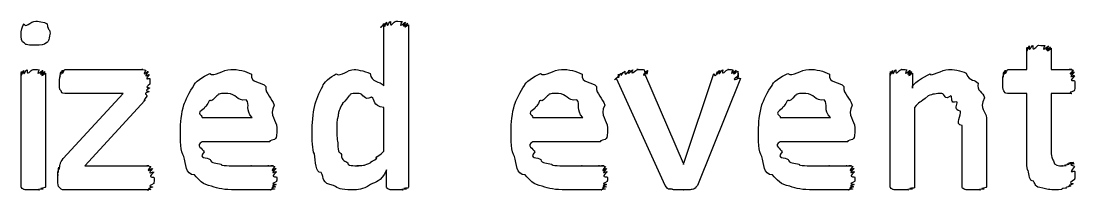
# Model space of a CAD drawing. Header units: millimetres. Extents: x 0 to 216, y 0 to 279.
# Drawn here: x 55.22 to 70.66, y 29.23 to 31.69 of the extents above; entities that cross this region are included whole.
import ezdxf

# ---------------------------------------------------------------- set-up
doc = ezdxf.new("R2010")
doc.units = ezdxf.units.MM
doc.layers.get('0').update_dxf_attribs({"linetype": 'CONTINUOUS'})

msp = doc.modelspace()

# ---------------------------------------------------------------- linework, layer by layer
at = {"color": 0}
for p, q in [((55.6465, 31.5185), (55.6465, 31.5185)), ((60.5384, 30.7468), (60.5384, 31.6398)), ((60.8969, 31.6398), (60.8969, 29.2806)), ((69.9548, 30.9893), (69.9548, 31.298)), ((70.3132, 31.298), (70.3132, 30.9893)), ((55.2221, 29.2806), (55.2221, 30.9342)), ((55.5805, 30.9342), (55.5805, 29.2806)), ((55.8641, 30.9893), (57.0054, 30.9893)), ((64.3544, 30.9287), (64.922, 29.6168)), ((64.9333, 29.6168), (65.3687, 30.9287)), ((65.7271, 30.9342), (65.7271, 30.9342)), ((67.9538, 29.2806), (67.9538, 30.9342)), ((68.2791, 30.9342), (68.2791, 30.7137)), ((69.6793, 30.9893), (69.9548, 30.9893)), ((70.3132, 30.9893), (70.6162, 30.9893)), ((57.1101, 30.8515), (57.1101, 30.7744)), ((64.6575, 29.2916), (63.9466, 30.8571)), ((65.7599, 30.8571), (65.1316, 29.2916)), ((55.8366, 29.6829), (56.7186, 30.6366)), ((56.7186, 30.6366), (55.8641, 30.6366)), ((69.9548, 30.6366), (69.6736, 30.6366)), ((69.9548, 29.7436), (69.9548, 30.6366)), ((70.6162, 30.6366), (70.3132, 30.6366)), ((70.3132, 30.6366), (70.3132, 29.8649)), ((57.0329, 30.5318), (56.1566, 29.5782)), ((60.5384, 29.7932), (60.5384, 30.4326)), ((68.3122, 30.4326), (68.3122, 29.2806)), ((57.8764, 30.2838), (58.6094, 30.2838)), ((62.72, 30.2838), (63.4531, 30.2838)), ((66.3444, 30.2838), (67.0775, 30.2838)), ((69.3649, 30.2727), (69.3649, 29.2806)), ((58.9675, 30.1349), (58.9675, 30.0743)), ((63.8115, 30.1349), (63.8115, 30.0743)), ((67.4356, 30.1349), (67.4356, 30.0743)), ((69.0065, 29.2806), (69.0065, 30.168)), ((58.8627, 29.931), (57.8764, 29.931)), ((63.7067, 29.931), (62.72, 29.931)), ((67.3308, 29.931), (66.3444, 29.931)), ((56.1566, 29.5782), (57.0936, 29.5782)), ((60.5772, 29.2861), (60.5772, 29.5176)), ((64.922, 29.6168), (64.9277, 29.5947)), ((64.9277, 29.5947), (64.9333, 29.6168)), ((70.6603, 29.4955), (70.6603, 29.4955)), ((55.7597, 29.3688), (55.7597, 29.4514)), ((57.1708, 29.4018), (57.1708, 29.4018)), ((57.0936, 29.2255), (55.8641, 29.2255))]:
    msp.add_line(p, q, dxfattribs=at)
for points in [[(55.2221, 31.5185), (55.2221, 31.5254), (55.2358, 31.6301), (55.2662, 31.6563)], [(55.2662, 31.6563), (55.2842, 31.5764), (55.3558, 31.6949), (55.4373, 31.6949)], [(55.4373, 31.6949), (55.4454, 31.6949), (55.572, 31.6811), (55.6024, 31.6563)], [(55.6024, 31.6563), (55.6218, 31.5295), (55.6465, 31.5874), (55.6465, 31.5185)], [(60.5384, 31.6398), (60.4227, 31.5474), (60.5398, 31.6536), (60.5441, 31.6618)], [(60.5441, 31.6618), (60.5511, 31.5626), (60.5621, 31.6742), (60.5772, 31.6784)], [(60.5772, 31.6784), (60.5801, 31.5695), (60.6104, 31.6852), (60.6323, 31.6894)], [(60.6323, 31.6894), (60.6242, 31.5764), (60.682, 31.6949), (60.7148, 31.6949)], [(60.7148, 31.6949), (60.6944, 31.6949), (60.7811, 31.6921), (60.803, 31.6894)], [(60.803, 31.6894), (60.7385, 31.5695), (60.8418, 31.6811), (60.8528, 31.6784)], [(60.8528, 31.6784), (60.7646, 31.5626), (60.8774, 31.6687), (60.8859, 31.6618)], [(60.8859, 31.6618), (60.7783, 31.5474), (60.8969, 31.6466), (60.8969, 31.6398)], [(55.2662, 31.3752), (55.2221, 31.389), (55.2221, 31.4482), (55.2221, 31.5185)], [(55.6465, 31.5185), (55.6218, 31.3931), (55.6299, 31.4055), (55.5971, 31.3807)], [(55.4316, 31.3421), (55.2799, 31.3421), (55.2951, 31.3531), (55.2662, 31.3752)], [(55.5971, 31.3807), (55.5597, 31.3421), (55.5113, 31.3421), (55.4316, 31.3421)], [(70.043, 31.3366), (70.0387, 31.2236), (70.098, 31.3421), (70.1312, 31.3421)], [(70.1312, 31.3421), (70.1089, 31.3421), (70.1971, 31.3393), (70.2194, 31.3366)], [(69.9548, 31.298), (69.9548, 31.1988), (69.9562, 31.3063), (69.9604, 31.3145)], [(69.9604, 31.3145), (69.9657, 31.2126), (69.9766, 31.3269), (69.9879, 31.3311)], [(69.9879, 31.3311), (69.9904, 31.2208), (70.0207, 31.3366), (70.043, 31.3366)], [(70.2194, 31.3366), (70.1559, 31.2208), (70.2635, 31.3338), (70.2744, 31.3311)], [(70.2744, 31.3311), (70.182, 31.2126), (70.298, 31.3214), (70.3019, 31.3145)], [(70.3019, 31.3145), (70.1933, 31.1988), (70.3132, 31.3008), (70.3132, 31.298)], [(55.2221, 30.9342), (55.2221, 30.8419), (55.2235, 30.948), (55.2277, 30.9563)], [(55.2277, 30.9563), (55.233, 30.8571), (55.2443, 30.9687), (55.2552, 30.9728)], [(55.2552, 30.9728), (55.2581, 30.8681), (55.2884, 30.9838), (55.3103, 30.9838)], [(55.3103, 30.9838), (55.306, 30.8708), (55.3653, 30.9893), (55.3985, 30.9893)], [(55.3985, 30.9893), (55.3766, 30.9893), (55.4648, 30.9866), (55.4867, 30.9838)], [(55.4867, 30.9838), (55.4232, 30.8681), (55.5308, 30.9797), (55.5417, 30.9728)], [(55.5417, 30.9728), (55.4496, 30.8571), (55.5653, 30.9631), (55.5696, 30.9563)], [(55.5696, 30.9563), (55.4605, 30.8419), (55.5805, 30.9411), (55.5805, 30.9342)], [(55.7872, 30.813), (55.7773, 30.7867), (55.7886, 30.8736), (55.7925, 30.8956)], [(55.7925, 30.8956), (55.7844, 30.8308), (55.7996, 30.9356), (55.8038, 30.9507)], [(55.8038, 30.9507), (55.7953, 30.8598), (55.82, 30.9742), (55.8313, 30.9783)], [(55.8313, 30.9783), (55.8176, 30.8708), (55.8532, 30.9893), (55.8641, 30.9893)], [(57.0054, 30.9893), (56.9613, 30.9893), (57.0385, 30.9852), (57.0495, 30.9783)], [(57.0495, 30.9783), (56.986, 30.8598), (57.0742, 30.9673), (57.0826, 30.9563)], [(57.0826, 30.9563), (57.0011, 30.8378), (57.095, 30.9301), (57.0988, 30.9122)], [(57.0988, 30.9122), (57.0121, 30.8047), (57.1101, 30.8763), (57.1101, 30.8515)], [(57.755, 30.7523), (57.7508, 30.7909), (57.894, 30.8874), (57.9864, 30.9287)], [(57.9864, 30.9287), (58.0528, 30.8708), (58.1808, 30.9893), (58.2951, 30.9893)], [(58.2951, 30.9893), (58.4013, 30.9893), (58.5128, 30.9645), (58.5982, 30.9177)], [(58.5982, 30.9177), (58.5706, 30.7799), (58.7527, 30.813), (58.8077, 30.7358)], [(59.6403, 30.7413), (59.6427, 30.7867), (59.7613, 30.8818), (59.8385, 30.9232)], [(59.8385, 30.9232), (59.9158, 30.8708), (60.004, 30.9893), (60.1031, 30.9893)], [(60.1031, 30.9893), (60.0989, 30.9893), (60.2643, 30.9687), (60.3345, 30.9287)], [(60.3345, 30.9287), (60.3567, 30.7909), (60.4725, 30.8267), (60.5384, 30.7468)], [(62.5987, 30.7523), (62.5948, 30.7909), (62.738, 30.8874), (62.8304, 30.9287)], [(62.8304, 30.9287), (62.8964, 30.8708), (63.0245, 30.9893), (63.1391, 30.9893)], [(63.1391, 30.9893), (63.2449, 30.9893), (63.3568, 30.9645), (63.4421, 30.9177)], [(63.4421, 30.9177), (63.4146, 30.7799), (63.5963, 30.813), (63.6517, 30.7358)], [(63.9466, 30.8571), (63.8584, 30.7978), (63.9822, 30.8846), (63.9794, 30.8956)], [(63.9741, 30.9177), (63.9685, 30.8308), (63.9879, 30.9301), (64.0182, 30.9342)], [(63.9794, 30.8956), (63.9685, 30.8198), (63.9741, 30.9135), (63.9741, 30.9177)], [(64.0182, 30.9342), (63.9974, 30.846), (64.0348, 30.9535), (64.0676, 30.9618)], [(64.0676, 30.9618), (64.0637, 30.8598), (64.123, 30.9742), (64.1339, 30.9783)], [(64.1339, 30.9783), (64.0898, 30.8681), (64.1643, 30.9838), (64.1837, 30.9838)], [(64.1837, 30.9838), (64.1297, 30.8708), (64.2303, 30.9893), (64.2606, 30.9893)], [(64.2606, 30.9893), (64.196, 30.9893), (64.3269, 30.9866), (64.3488, 30.9838)], [(64.3763, 30.9563), (64.3322, 30.8419), (64.346, 30.9397), (64.3544, 30.9287)], [(64.3488, 30.9838), (64.3572, 30.8681), (64.3876, 30.9797), (64.3985, 30.9728)], [(64.3985, 30.9728), (64.3791, 30.8571), (64.4013, 30.9631), (64.3763, 30.9563)], [(65.3687, 30.9287), (65.3976, 30.8419), (65.4156, 30.948), (65.4237, 30.9563)], [(65.4237, 30.9563), (65.4128, 30.8571), (65.4403, 30.9687), (65.4512, 30.9728)], [(65.4512, 30.9728), (65.4346, 30.8681), (65.4787, 30.9838), (65.501, 30.9838)], [(65.501, 30.9838), (65.4787, 30.8708), (65.5507, 30.9893), (65.5835, 30.9893)], [(65.5835, 30.9893), (65.5408, 30.9893), (65.6361, 30.9866), (65.6551, 30.9838)], [(65.6551, 30.9838), (65.5782, 30.8681), (65.6883, 30.981), (65.6992, 30.9783)], [(65.6992, 30.9783), (65.6001, 30.8598), (65.7172, 30.9687), (65.7214, 30.9618)], [(65.7158, 30.8846), (65.6001, 30.7937), (65.7296, 30.8681), (65.7599, 30.8571)], [(65.7214, 30.9011), (65.7214, 30.8088), (65.7186, 30.8915), (65.7158, 30.8846)], [(65.7214, 30.9618), (65.7243, 30.846), (65.7271, 30.9452), (65.7271, 30.9342)], [(65.7271, 30.9177), (65.7243, 30.8198), (65.7243, 30.908), (65.7214, 30.9011)], [(65.7271, 30.9342), (65.7243, 30.8308), (65.7271, 30.9246), (65.7271, 30.9177)], [(66.2231, 30.7523), (66.2189, 30.7909), (66.3621, 30.8874), (66.4545, 30.9287)], [(66.4545, 30.9287), (66.5208, 30.8708), (66.6489, 30.9893), (66.7632, 30.9893)], [(66.7632, 30.9893), (66.8694, 30.9893), (66.9809, 30.9645), (67.0662, 30.9177)], [(67.0662, 30.9177), (67.0387, 30.7799), (67.2207, 30.813), (67.2758, 30.7358)], [(67.9538, 30.9342), (67.9538, 30.8419), (67.9552, 30.948), (67.9595, 30.9563)], [(67.9595, 30.9563), (67.9609, 30.8571), (67.9718, 30.9687), (67.987, 30.9728)], [(67.987, 30.9728), (67.9898, 30.8681), (68.0173, 30.9838), (68.0364, 30.9838)], [(68.0364, 30.9838), (68.0311, 30.8708), (68.0861, 30.9893), (68.1193, 30.9893)], [(68.1193, 30.9893), (68.0932, 30.9893), (68.1743, 30.9866), (68.1965, 30.9838)], [(68.1965, 30.9838), (68.1373, 30.8681), (68.235, 30.9797), (68.2459, 30.9728)], [(68.2459, 30.9728), (68.1591, 30.8571), (68.2639, 30.9631), (68.2681, 30.9563)], [(68.2681, 30.9563), (68.1701, 30.8419), (68.2791, 30.9411), (68.2791, 30.9342)], [(68.2791, 30.7137), (68.2583, 30.7826), (68.4526, 30.8791), (68.538, 30.9232)], [(68.538, 30.9232), (68.5493, 30.8708), (68.7158, 30.9893), (68.8082, 30.9893)], [(68.8082, 30.9893), (68.8605, 30.9893), (68.997, 30.97), (69.0672, 30.9342)], [(69.0672, 30.9342), (69.1226, 30.7978), (69.1995, 30.8474), (69.2436, 30.7854)], [(69.602, 30.813), (69.602, 30.7867), (69.6034, 30.8736), (69.6076, 30.8956)], [(69.6076, 30.8956), (69.6087, 30.8308), (69.6143, 30.9356), (69.6186, 30.9507)], [(69.6186, 30.9507), (69.62, 30.8598), (69.6323, 30.9742), (69.6405, 30.9783)], [(69.6405, 30.9783), (69.6376, 30.8708), (69.6641, 30.9893), (69.6793, 30.9893)], [(70.6162, 30.9893), (70.5196, 30.9893), (70.6286, 30.9852), (70.6328, 30.9783)], [(70.6328, 30.9783), (70.5309, 30.8598), (70.6452, 30.9645), (70.6494, 30.9507)], [(70.6494, 30.9507), (70.539, 30.8308), (70.6547, 30.9177), (70.6547, 30.8956)], [(70.6547, 30.8956), (70.5418, 30.7867), (70.6603, 30.846), (70.6603, 30.813)], [(55.8091, 30.6751), (55.7773, 30.6917), (55.7872, 30.7496), (55.7872, 30.813)], [(57.1101, 30.7744), (57.0121, 30.7055), (57.1073, 30.7316), (57.1045, 30.7137)], [(57.6061, 30.4712), (57.6255, 30.518), (57.6915, 30.6751), (57.755, 30.7523)], [(58.8077, 30.7358), (58.7982, 30.6255), (58.903, 30.5676), (58.9291, 30.4657)], [(59.5242, 30.4602), (59.5369, 30.5111), (59.5877, 30.6641), (59.6403, 30.7413)], [(62.4498, 30.4712), (62.4692, 30.518), (62.5355, 30.6751), (62.5987, 30.7523)], [(63.6517, 30.7358), (63.6418, 30.6255), (63.7466, 30.5676), (63.7727, 30.4657)], [(66.0742, 30.4712), (66.0936, 30.518), (66.1596, 30.6751), (66.2231, 30.7523)], [(67.2758, 30.7358), (67.2663, 30.6255), (67.371, 30.5676), (67.3971, 30.4657)], [(69.2436, 30.7854), (69.2108, 30.6765), (69.318, 30.6544), (69.3374, 30.5704)], [(69.6186, 30.6751), (69.602, 30.6917), (69.602, 30.7496), (69.602, 30.813)], [(70.6603, 30.813), (70.6603, 30.6917), (70.6561, 30.7041), (70.6494, 30.6751)], [(55.8641, 30.6366), (55.8063, 30.6366), (55.8229, 30.6489), (55.8091, 30.6751)], [(57.066, 30.598), (56.975, 30.4739), (57.0466, 30.5566), (57.0329, 30.5318)], [(57.0936, 30.6586), (56.9944, 30.6324), (57.077, 30.62), (57.066, 30.598)], [(57.1045, 30.7137), (57.0082, 30.6696), (57.1003, 30.6765), (57.0936, 30.6586)], [(58.0912, 30.6035), (57.9864, 30.4781), (58.0087, 30.5594), (57.9755, 30.5263)], [(58.251, 30.6366), (58.0775, 30.6366), (58.1381, 30.6255), (58.0912, 30.6035)], [(58.5212, 30.5428), (58.3752, 30.518), (58.3724, 30.6366), (58.251, 30.6366)], [(60.0206, 30.5925), (59.9186, 30.4602), (59.9461, 30.5222), (59.9211, 30.4712)], [(60.1747, 30.6366), (60.004, 30.6366), (60.0646, 30.6214), (60.0206, 30.5925)], [(60.3567, 30.5814), (60.2425, 30.518), (60.2368, 30.6366), (60.1747, 30.6366)], [(60.5384, 30.4326), (60.3596, 30.4491), (60.4146, 30.5484), (60.3567, 30.5814)], [(62.9348, 30.6035), (62.8304, 30.4781), (62.8523, 30.5594), (62.8191, 30.5263)], [(63.095, 30.6366), (62.9211, 30.6366), (62.9818, 30.6255), (62.9348, 30.6035)], [(63.3649, 30.5428), (63.2188, 30.518), (63.216, 30.6366), (63.095, 30.6366)], [(66.5593, 30.6035), (66.4545, 30.4781), (66.4767, 30.5594), (66.4436, 30.5263)], [(66.7191, 30.6366), (66.5455, 30.6366), (66.6062, 30.6255), (66.5593, 30.6035)], [(66.9893, 30.5428), (66.8433, 30.518), (66.8405, 30.6366), (66.7191, 30.6366)], [(68.5105, 30.6035), (68.3796, 30.4781), (68.381, 30.5277), (68.3122, 30.4326)], [(68.7091, 30.6366), (68.6262, 30.6366), (68.5768, 30.6255), (68.5105, 30.6035)], [(68.8414, 30.6035), (68.7433, 30.518), (68.7599, 30.6366), (68.7091, 30.6366)], [(68.9296, 30.5153), (68.8164, 30.4781), (68.877, 30.5842), (68.8414, 30.6035)], [(69.3374, 30.5704), (69.2464, 30.394), (69.3649, 30.3899), (69.3649, 30.2727)], [(69.6736, 30.6366), (69.6267, 30.6366), (69.6323, 30.6489), (69.6186, 30.6751)], [(70.6494, 30.6751), (70.528, 30.6366), (70.63, 30.6366), (70.6162, 30.6366)], [(57.5564, 30.1019), (57.5564, 30.1804), (57.573, 30.3609), (57.6061, 30.4712)], [(57.9039, 30.4161), (57.7688, 30.3306), (57.8764, 30.3306), (57.8764, 30.2838)], [(57.9755, 30.5263), (57.9229, 30.4161), (57.9219, 30.4602), (57.9039, 30.4161)], [(58.6094, 30.2838), (58.4962, 30.394), (58.5833, 30.4794), (58.5212, 30.5428)], [(58.9291, 30.4657), (58.849, 30.3017), (58.9675, 30.2521), (58.9675, 30.1349)], [(59.4857, 30.0853), (59.4857, 30.1735), (59.4981, 30.3499), (59.5242, 30.4602)], [(59.9211, 30.4712), (59.8674, 30.3609), (59.877, 30.3678), (59.866, 30.3058)], [(62.4004, 30.1019), (62.4004, 30.1804), (62.417, 30.3609), (62.4498, 30.4712)], [(62.7475, 30.4161), (62.6124, 30.3306), (62.72, 30.3306), (62.72, 30.2838)], [(62.8191, 30.5263), (62.7669, 30.4161), (62.7655, 30.4602), (62.7475, 30.4161)], [(63.4531, 30.2838), (63.3402, 30.394), (63.427, 30.4794), (63.3649, 30.5428)], [(63.7727, 30.4657), (63.693, 30.3017), (63.8115, 30.2521), (63.8115, 30.1349)], [(66.0245, 30.1019), (66.0245, 30.1804), (66.0411, 30.3609), (66.0742, 30.4712)], [(66.372, 30.4161), (66.2368, 30.3306), (66.3444, 30.3306), (66.3444, 30.2838)], [(66.4436, 30.5263), (66.391, 30.4161), (66.3896, 30.4602), (66.372, 30.4161)], [(67.0775, 30.2838), (66.9643, 30.394), (67.0511, 30.4794), (66.9893, 30.5428)], [(67.3971, 30.4657), (67.3171, 30.3017), (67.4356, 30.2521), (67.4356, 30.1349)], [(68.9846, 30.3775), (68.8647, 30.4009), (68.9543, 30.4781), (68.9296, 30.5153)], [(59.866, 30.3058), (59.8456, 30.2355), (59.8495, 30.1804), (59.8495, 30.1184)], [(69.0065, 30.168), (68.8908, 30.1763), (68.9984, 30.3251), (68.9846, 30.3775)], [(59.8495, 30.1184), (59.8456, 29.9861), (59.8523, 29.9806), (59.8607, 29.9145)], [(57.6061, 29.716), (57.5564, 29.7794), (57.5564, 29.9544), (57.5564, 30.1019)], [(58.9347, 29.9641), (58.8049, 29.931), (58.8878, 29.931), (58.8627, 29.931)], [(58.9675, 30.0743), (58.9675, 29.9751), (58.9566, 29.9861), (58.9347, 29.9641)], [(59.5189, 29.7546), (59.4857, 29.8015), (59.4857, 29.9709), (59.4857, 30.0853)], [(62.4498, 29.716), (62.4004, 29.7794), (62.4004, 29.9544), (62.4004, 30.1019)], [(63.7783, 29.9641), (63.6489, 29.931), (63.7314, 29.931), (63.7067, 29.931)], [(63.8115, 30.0743), (63.8115, 29.9751), (63.8006, 29.9861), (63.7783, 29.9641)], [(66.0742, 29.716), (66.0245, 29.7794), (66.0245, 29.9544), (66.0245, 30.1019)], [(67.4028, 29.9641), (67.273, 29.931), (67.3559, 29.931), (67.3308, 29.931)], [(67.4356, 30.0743), (67.4356, 29.9751), (67.4247, 29.9861), (67.4028, 29.9641)], [(57.8764, 29.931), (57.7688, 29.8759), (57.8845, 29.8263), (57.9039, 29.7822)], [(59.8607, 29.9145), (59.8632, 29.7394), (59.8897, 29.7946), (59.9158, 29.7436)], [(62.72, 29.931), (62.6124, 29.8759), (62.7285, 29.8263), (62.7475, 29.7822)], [(66.3444, 29.931), (66.2368, 29.8759), (66.3526, 29.8263), (66.372, 29.7822)], [(70.3132, 29.8649), (70.3104, 29.6733), (70.3241, 29.6967), (70.346, 29.6499)], [(55.7982, 29.6113), (55.7953, 29.6223), (55.8214, 29.6568), (55.8366, 29.6829)], [(57.7603, 29.4459), (57.6255, 29.4459), (57.6421, 29.6085), (57.6061, 29.716)], [(57.9039, 29.7822), (57.8058, 29.6733), (57.9508, 29.705), (57.9921, 29.6719)], [(57.9921, 29.6719), (58.0044, 29.6113), (58.0856, 29.6182), (58.1519, 29.6003)], [(59.618, 29.479), (59.5298, 29.4707), (59.5408, 29.6471), (59.5189, 29.7546)], [(59.9158, 29.7436), (59.9158, 29.6402), (59.9722, 29.6554), (60.0093, 29.6223)], [(60.3402, 29.6223), (60.3194, 29.6251), (60.4008, 29.6623), (60.434, 29.6885)], [(60.434, 29.6885), (60.3857, 29.6802), (60.5014, 29.7518), (60.5384, 29.7932)], [(62.6043, 29.4459), (62.4692, 29.4459), (62.4858, 29.6085), (62.4498, 29.716)], [(62.7475, 29.7822), (62.6498, 29.6733), (62.7944, 29.705), (62.8357, 29.6719)], [(62.8357, 29.6719), (62.8481, 29.6113), (62.9296, 29.6182), (62.9955, 29.6003)], [(66.2284, 29.4459), (66.0936, 29.4459), (66.1098, 29.6085), (66.0742, 29.716)], [(66.372, 29.7822), (66.2739, 29.6733), (66.4185, 29.705), (66.4602, 29.6719)], [(66.4602, 29.6719), (66.4725, 29.6113), (66.5536, 29.6182), (66.62, 29.6003)], [(69.9766, 29.5121), (69.9548, 29.4817), (69.9548, 29.6554), (69.9548, 29.7436)], [(70.346, 29.6499), (70.3584, 29.5782), (70.4152, 29.5782), (70.4783, 29.5782)], [(55.7597, 29.4514), (55.7597, 29.3977), (55.7611, 29.4914), (55.765, 29.5065)], [(55.765, 29.5065), (55.7664, 29.4308), (55.772, 29.541), (55.7759, 29.5562)], [(55.7759, 29.5562), (55.7773, 29.4638), (55.79, 29.592), (55.7982, 29.6113)], [(57.0936, 29.5782), (57.0121, 29.5782), (57.113, 29.5741), (57.1211, 29.5672)], [(57.1211, 29.5672), (57.0301, 29.4487), (57.1405, 29.5534), (57.1486, 29.5396)], [(57.1486, 29.5396), (57.0452, 29.4197), (57.1609, 29.5065), (57.1652, 29.4845)], [(58.1519, 29.6003), (58.1367, 29.5782), (58.2979, 29.5782), (58.3942, 29.5782)], [(58.3942, 29.5782), (58.4274, 29.5782), (58.5392, 29.5782), (58.5982, 29.5782)], [(58.5982, 29.5782), (58.5445, 29.5782), (58.7058, 29.5782), (58.747, 29.5782)], [(58.747, 29.5782), (58.747, 29.5782), (58.8257, 29.5782), (58.8518, 29.5782)], [(58.8518, 29.5782), (58.8024, 29.5782), (58.903, 29.5782), (58.9181, 29.5782)], [(58.9181, 29.5782), (58.8271, 29.5782), (58.9361, 29.5741), (58.94, 29.5672)], [(58.94, 29.5672), (58.838, 29.4487), (58.9523, 29.5534), (58.9566, 29.5396)], [(58.9566, 29.5396), (58.8465, 29.4239), (58.9622, 29.5121), (58.9622, 29.49)], [(58.9622, 29.49), (58.849, 29.3798), (58.9675, 29.4404), (58.9675, 29.4073)], [(60.0093, 29.6223), (59.993, 29.5782), (60.1003, 29.5782), (60.1638, 29.5782)], [(60.1638, 29.5782), (60.0837, 29.5782), (60.2216, 29.581), (60.252, 29.5892)], [(60.252, 29.5892), (60.2601, 29.592), (60.3098, 29.6072), (60.3402, 29.6223)], [(60.5772, 29.5176), (60.489, 29.3274), (60.4203, 29.3536), (60.3402, 29.3026)], [(62.9955, 29.6003), (62.9804, 29.5782), (63.1416, 29.5782), (63.2382, 29.5782)], [(63.2382, 29.5782), (63.2714, 29.5782), (63.3829, 29.5782), (63.4421, 29.5782)], [(63.4421, 29.5782), (63.3885, 29.5782), (63.5497, 29.5782), (63.591, 29.5782)], [(63.591, 29.5782), (63.591, 29.5782), (63.6693, 29.5782), (63.6958, 29.5782)], [(63.6958, 29.5782), (63.6461, 29.5782), (63.7466, 29.5782), (63.7618, 29.5782)], [(63.7618, 29.5782), (63.6707, 29.5782), (63.7798, 29.5741), (63.784, 29.5672)], [(63.784, 29.5672), (63.682, 29.4487), (63.7963, 29.5534), (63.8006, 29.5396)], [(63.8006, 29.5396), (63.6901, 29.4239), (63.8059, 29.5121), (63.8059, 29.49)], [(63.8059, 29.49), (63.693, 29.3798), (63.8115, 29.4404), (63.8115, 29.4073)], [(66.62, 29.6003), (66.6048, 29.5782), (66.766, 29.5782), (66.8623, 29.5782)], [(66.8623, 29.5782), (66.8955, 29.5782), (67.007, 29.5782), (67.0662, 29.5782)], [(67.0662, 29.5782), (67.0126, 29.5782), (67.1738, 29.5782), (67.2151, 29.5782)], [(67.2151, 29.5782), (67.2151, 29.5782), (67.2938, 29.5782), (67.3199, 29.5782)], [(67.3199, 29.5782), (67.2705, 29.5782), (67.371, 29.5782), (67.3862, 29.5782)], [(67.3862, 29.5782), (67.2952, 29.5782), (67.4038, 29.5741), (67.4081, 29.5672)], [(67.4081, 29.5672), (67.3061, 29.4487), (67.4204, 29.5534), (67.4247, 29.5396)], [(67.4247, 29.5396), (67.3146, 29.4239), (67.4303, 29.5121), (67.4303, 29.49)], [(67.4303, 29.49), (67.3171, 29.3798), (67.4356, 29.4404), (67.4356, 29.4073)], [(70.0539, 29.3522), (69.9879, 29.3536), (69.9946, 29.4487), (69.9766, 29.5121)], [(70.4783, 29.5782), (70.4427, 29.5782), (70.5185, 29.5796), (70.5337, 29.5837)], [(70.5337, 29.5837), (70.473, 29.5892), (70.5612, 29.5961), (70.5721, 29.6003)], [(70.5721, 29.6003), (70.4977, 29.6003), (70.5968, 29.6127), (70.6053, 29.6168)], [(70.6053, 29.6168), (70.5171, 29.6113), (70.6244, 29.6278), (70.6328, 29.6278)], [(70.6328, 29.6278), (70.528, 29.6113), (70.6395, 29.6251), (70.6438, 29.6223)], [(70.6438, 29.6223), (70.5347, 29.6072), (70.6494, 29.6168), (70.6494, 29.6058)], [(70.6494, 29.6058), (70.539, 29.5892), (70.6547, 29.5851), (70.6547, 29.5672)], [(70.6547, 29.5672), (70.5418, 29.4349), (70.6603, 29.5245), (70.6603, 29.4955)], [(70.6603, 29.4955), (70.6603, 29.3577), (70.6575, 29.4087), (70.6547, 29.3798)], [(55.7872, 29.2585), (55.7597, 29.2696), (55.7597, 29.3164), (55.7597, 29.3688)], [(57.1652, 29.4845), (57.0523, 29.3756), (57.1708, 29.4349), (57.1708, 29.4018)], [(57.1708, 29.4018), (57.1708, 29.3095), (57.168, 29.3412), (57.1652, 29.3191)], [(58.014, 29.2806), (57.8788, 29.2985), (57.8294, 29.3715), (57.7603, 29.4459)], [(58.9622, 29.3467), (58.8465, 29.2916), (58.9594, 29.3164), (58.9566, 29.3026)], [(58.9675, 29.4073), (58.9675, 29.3247), (58.965, 29.3646), (58.9622, 29.3467)], [(59.8001, 29.2916), (59.6209, 29.3164), (59.665, 29.4018), (59.618, 29.479)], [(62.8579, 29.2806), (62.7228, 29.2985), (62.6731, 29.3715), (62.6043, 29.4459)], [(63.8059, 29.3467), (63.6901, 29.2916), (63.803, 29.3164), (63.8006, 29.3026)], [(63.8115, 29.4073), (63.8115, 29.3247), (63.8087, 29.3646), (63.8059, 29.3467)], [(66.482, 29.2806), (66.3469, 29.2985), (66.2975, 29.3715), (66.2284, 29.4459)], [(67.4303, 29.3467), (67.3146, 29.2916), (67.4275, 29.3164), (67.4247, 29.3026)], [(67.4356, 29.4073), (67.4356, 29.3247), (67.4328, 29.3646), (67.4303, 29.3467)], [(70.1918, 29.253), (70.0567, 29.2654), (70.0899, 29.3081), (70.0539, 29.3522)], [(70.6547, 29.3798), (70.5347, 29.2985), (70.6438, 29.3274), (70.6328, 29.3136)], [(55.2277, 29.2585), (55.2221, 29.2544), (55.2221, 29.2723), (55.2221, 29.2806)], [(55.2552, 29.2365), (55.233, 29.2392), (55.2344, 29.2503), (55.2277, 29.2585)], [(55.3103, 29.2255), (55.2581, 29.2282), (55.269, 29.2323), (55.2552, 29.2365)], [(55.3985, 29.2255), (55.306, 29.2255), (55.335, 29.2255), (55.3103, 29.2255)], [(55.4867, 29.2255), (55.3766, 29.2255), (55.4344, 29.2255), (55.3985, 29.2255)], [(55.5417, 29.2365), (55.4232, 29.2282), (55.5113, 29.2282), (55.4867, 29.2255)], [(55.5696, 29.2585), (55.4496, 29.2392), (55.5554, 29.2433), (55.5417, 29.2365)], [(55.5805, 29.2806), (55.5777, 29.2544), (55.5763, 29.2654), (55.5696, 29.2585)], [(55.8641, 29.2255), (55.7996, 29.2255), (55.8091, 29.2365), (55.7872, 29.2585)], [(57.1211, 29.231), (57.0121, 29.2255), (57.1045, 29.2255), (57.0936, 29.2255)], [(57.1486, 29.264), (57.0301, 29.2365), (57.132, 29.2378), (57.1211, 29.231)], [(57.1652, 29.3191), (57.0452, 29.2654), (57.1556, 29.2778), (57.1486, 29.264)], [(58.3614, 29.2255), (58.196, 29.2255), (58.1131, 29.2433), (58.014, 29.2806)], [(58.5763, 29.2255), (58.4055, 29.2255), (58.4383, 29.2255), (58.3614, 29.2255)], [(58.7527, 29.2255), (58.655, 29.2255), (58.6422, 29.2255), (58.5763, 29.2255)], [(58.8793, 29.2255), (58.7583, 29.2255), (58.8038, 29.2255), (58.7527, 29.2255)], [(58.9347, 29.2365), (58.8243, 29.2255), (58.9125, 29.2255), (58.8793, 29.2255)], [(58.9509, 29.2696), (58.8352, 29.2433), (58.9414, 29.2475), (58.9347, 29.2365)], [(58.9566, 29.3026), (58.8423, 29.2654), (58.9538, 29.2806), (58.9509, 29.2696)], [(60.0699, 29.2255), (59.8897, 29.2255), (59.877, 29.2475), (59.8001, 29.2916)], [(60.3402, 29.3026), (60.2093, 29.2255), (60.1694, 29.2255), (60.0699, 29.2255)], [(60.5825, 29.2585), (60.5663, 29.2544), (60.5772, 29.2751), (60.5772, 29.2861)], [(60.6104, 29.2365), (60.5772, 29.2392), (60.5896, 29.2503), (60.5825, 29.2585)], [(60.6598, 29.2255), (60.6019, 29.2282), (60.6242, 29.2323), (60.6104, 29.2365)], [(60.7427, 29.2255), (60.6432, 29.2255), (60.682, 29.2255), (60.6598, 29.2255)], [(60.8143, 29.2255), (60.7011, 29.2255), (60.7674, 29.2255), (60.7427, 29.2255)], [(60.8637, 29.2365), (60.7452, 29.2282), (60.8362, 29.2282), (60.8143, 29.2255)], [(60.8859, 29.253), (60.7674, 29.2392), (60.875, 29.2433), (60.8637, 29.2365)], [(60.8969, 29.2806), (60.8969, 29.2503), (60.8926, 29.2599), (60.8859, 29.253)], [(63.2051, 29.2255), (63.0396, 29.2255), (62.9571, 29.2433), (62.8579, 29.2806)], [(63.4199, 29.2255), (63.2492, 29.2255), (63.2823, 29.2255), (63.2051, 29.2255)], [(63.5963, 29.2255), (63.4986, 29.2255), (63.4862, 29.2255), (63.4199, 29.2255)], [(63.7233, 29.2255), (63.602, 29.2255), (63.6475, 29.2255), (63.5963, 29.2255)], [(63.7783, 29.2365), (63.6683, 29.2255), (63.7565, 29.2255), (63.7233, 29.2255)], [(63.7949, 29.2696), (63.6792, 29.2433), (63.7854, 29.2475), (63.7783, 29.2365)], [(63.8006, 29.3026), (63.6859, 29.2654), (63.7977, 29.2806), (63.7949, 29.2696)], [(64.7238, 29.2365), (64.6963, 29.2282), (64.6934, 29.2503), (64.6575, 29.2916)], [(64.7622, 29.2365), (64.7139, 29.2392), (64.7347, 29.2433), (64.7238, 29.2365)], [(64.8229, 29.2255), (64.7428, 29.2282), (64.776, 29.2323), (64.7622, 29.2365)], [(64.9168, 29.2255), (64.7954, 29.2255), (64.8476, 29.2255), (64.8229, 29.2255)], [(65.0102, 29.2255), (64.8684, 29.2255), (64.9524, 29.2255), (64.9168, 29.2255)], [(65.0709, 29.2365), (65.0378, 29.2282), (65.0353, 29.2282), (65.0102, 29.2255)], [(65.1097, 29.2585), (65.0709, 29.2392), (65.0889, 29.2433), (65.0709, 29.2365)], [(65.1316, 29.2916), (65.0889, 29.2544), (65.1207, 29.2654), (65.1097, 29.2585)], [(66.8295, 29.2255), (66.6641, 29.2255), (66.5812, 29.2433), (66.482, 29.2806)], [(67.0444, 29.2255), (66.8736, 29.2255), (66.9064, 29.2255), (66.8295, 29.2255)], [(67.2207, 29.2255), (67.123, 29.2255), (67.1103, 29.2255), (67.0444, 29.2255)], [(67.3474, 29.2255), (67.2264, 29.2255), (67.2715, 29.2255), (67.2207, 29.2255)], [(67.4028, 29.2365), (67.2924, 29.2255), (67.3806, 29.2255), (67.3474, 29.2255)], [(67.419, 29.2696), (67.3033, 29.2433), (67.4095, 29.2475), (67.4028, 29.2365)], [(67.4247, 29.3026), (67.3104, 29.2654), (67.4218, 29.2806), (67.419, 29.2696)], [(67.9595, 29.2585), (67.9538, 29.2544), (67.9538, 29.2723), (67.9538, 29.2806)], [(67.987, 29.2365), (67.9648, 29.2392), (67.9662, 29.2503), (67.9595, 29.2585)], [(68.042, 29.2255), (67.9898, 29.2282), (68.0007, 29.2323), (67.987, 29.2365)], [(68.1302, 29.2255), (68.0378, 29.2255), (68.0667, 29.2255), (68.042, 29.2255)], [(68.2184, 29.2255), (68.1083, 29.2255), (68.1662, 29.2255), (68.1302, 29.2255)], [(68.2734, 29.2365), (68.1549, 29.2282), (68.2431, 29.2282), (68.2184, 29.2255)], [(68.301, 29.253), (68.1814, 29.2392), (68.2872, 29.2433), (68.2734, 29.2365)], [(68.3122, 29.2806), (68.3094, 29.2503), (68.308, 29.2599), (68.301, 29.253)], [(69.0122, 29.253), (69.0079, 29.2503), (69.0065, 29.2696), (69.0065, 29.2806)], [(69.0397, 29.2365), (69.0192, 29.2392), (69.0192, 29.2489), (69.0122, 29.253)], [(69.0947, 29.2255), (69.0453, 29.2282), (69.0534, 29.2323), (69.0397, 29.2365)], [(69.1885, 29.2255), (69.0922, 29.2255), (69.1197, 29.2255), (69.0947, 29.2255)], [(69.2711, 29.2255), (69.1624, 29.2255), (69.2217, 29.2255), (69.1885, 29.2255)], [(69.3265, 29.2365), (69.2108, 29.2282), (69.2961, 29.2282), (69.2711, 29.2255)], [(69.354, 29.2585), (69.2355, 29.2392), (69.3402, 29.2433), (69.3265, 29.2365)], [(69.3649, 29.2806), (69.3649, 29.2544), (69.3607, 29.2654), (69.354, 29.2585)], [(70.3848, 29.2255), (70.2853, 29.2255), (70.2469, 29.2337), (70.1918, 29.253)], [(70.4617, 29.231), (70.3848, 29.2255), (70.4095, 29.2255), (70.3848, 29.2255)], [(70.5337, 29.253), (70.4356, 29.2365), (70.4868, 29.2378), (70.4617, 29.231)], [(70.594, 29.2806), (70.4797, 29.2503), (70.5556, 29.2599), (70.5337, 29.253)], [(70.6328, 29.3136), (70.5171, 29.2723), (70.612, 29.2916), (70.594, 29.2806)]]:
    msp.add_open_spline(points, degree=3, dxfattribs=at)

doc.saveas('drawing.dxf')
